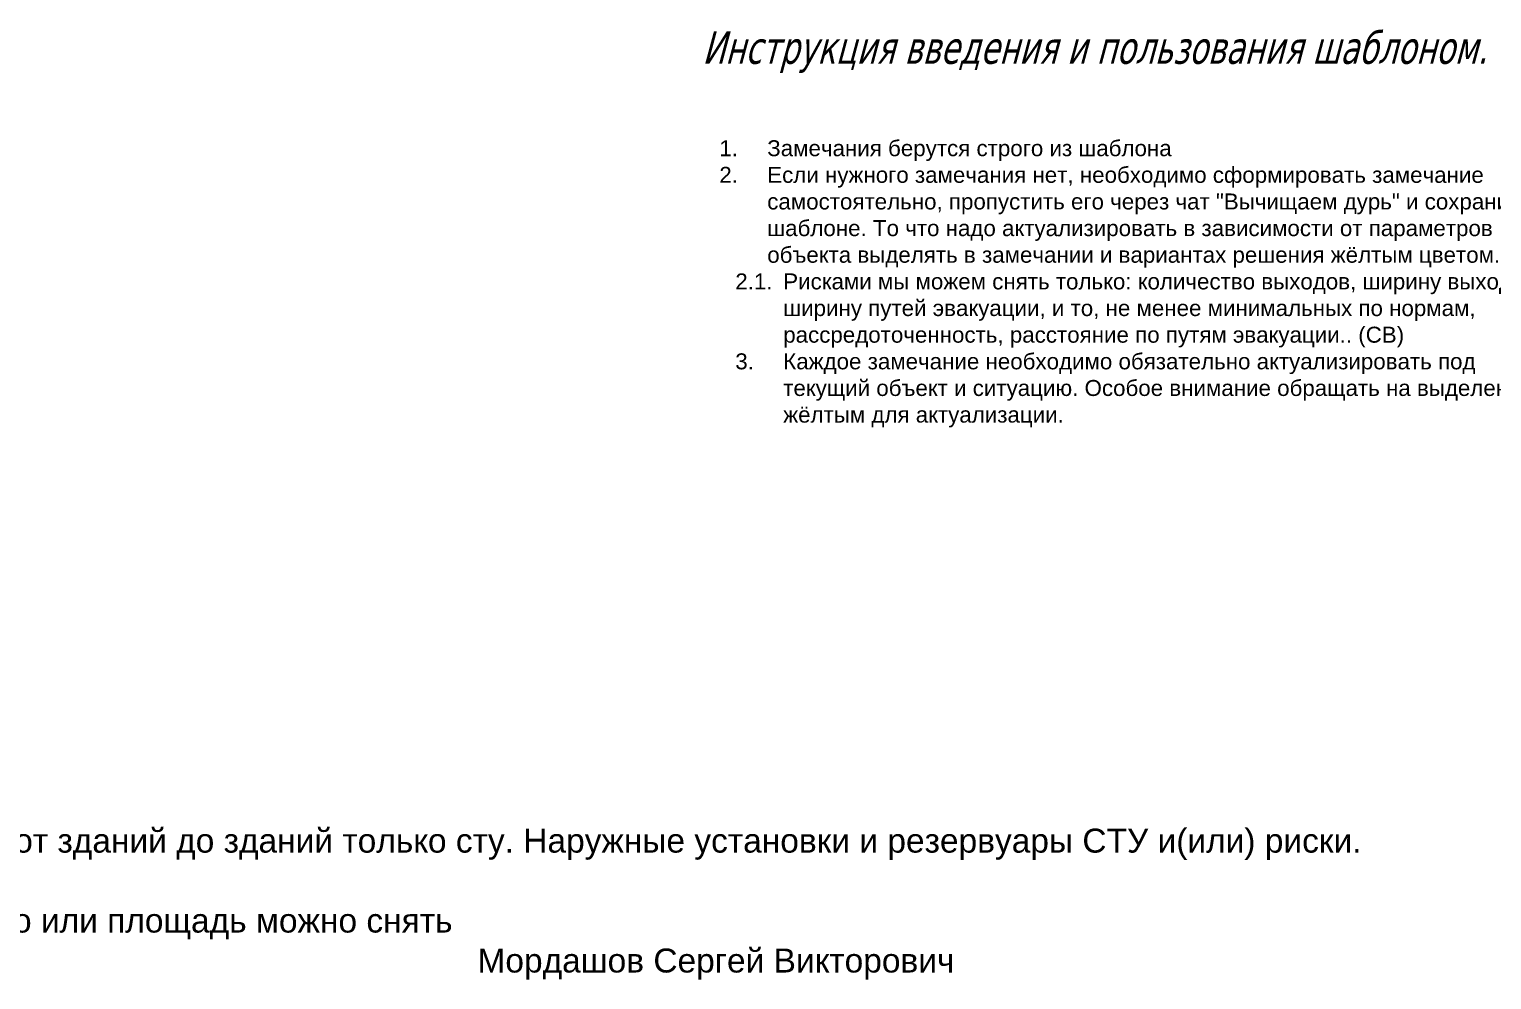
# Model space of a CAD drawing. Header units: millimetres. Extents: x -204396 to 1997851, y -2958255 to 237418.
# Drawn here: x 189789 to 555848, y -5938 to 231947 of the extents above; entities that cross this region are included whole.
import ezdxf

# ---------------------------------------------------------------- set-up
doc = ezdxf.new("R2010")
doc.units = ezdxf.units.MM
doc.layers.add('экспертиза', color=1, linetype='Continuous', lineweight=0)
doc.layers.add('экспертиза ДУ', color=1, linetype='Continuous', lineweight=0)
doc.styles.get("Standard").update_dxf_attribs({"font": 'arial.ttf'})
doc.styles.add('ЭКСПЕРТИЗА', font='tahoma.ttf')

msp = doc.modelspace()

# ---------------------------------------------------------------- texts
at = {"layer": 'экспертиза', "insert": (358508, 204179), "char_height": 4000, "attachment_point": 1}
msp.add_mtext_dynamic_manual_height_columns('\\pi-12000,l16000,t16000;{\\C2;1.^IЗамечания берутся строго из шаблона\\P2.^IЕсли нужного замечания нет, необходимо сформировать замечание самостоятельно, пропустить его через чат "Вычищаем дурь" и сохранить в шаблоне. }То что надо актуализировать в зависимости от параметров объекта выделять в замечании и вариантах решения жёлтым цветом.\\P\\pl20000,t20000;{\\C2;2.1.^IРисками мы можем снять только: количество выходов, ширину выходов, ширину путей эвакуации, и то, не менее минимальных по нормам, рассредоточенность, расстояние по путям\\~эвакуации.. (СВ)\\P\\pl16000,t16000;3.^IКаждое замечание необходимо обязательно актуализировать под текущий объект и ситуацию. }Особое внимание обращать на выделенное жёлтым для актуализации.', width=211225.21, gutter_width=12.5, heights=[213271], dxfattribs=at)
at = {"layer": 'экспертиза', "color": 1, "insert": (3929, 51882), "char_height": 6000, "width": 544223.74, "attachment_point": 1}
msp.add_mtext('1. Строительные только сту\\P2. Пожарка внутри здания сту и или риски\\P3. Пожарка ГП в части проездов и расстояний от зданий до зданий только сту. Наружные установки и резервуары СТУ и(или) риски. \\P\\Pеще думаю СТУ и/или рисками размер какой то или площадь можно снять\\P                                                                                                                                Мордашов Сергей Викторович', dxfattribs=at)
at = {"layer": 'экспертиза ДУ', "color": 2, "lineweight": 0, "style": 'ЭКСПЕРТИЗА', "oblique": 14.99998, "width": 0.8}
msp.add_text('Инструкция введения и пользования шаблоном.', height=8100, dxfattribs=at).set_placement((358235, 223316))

doc.saveas('drawing.dxf')
